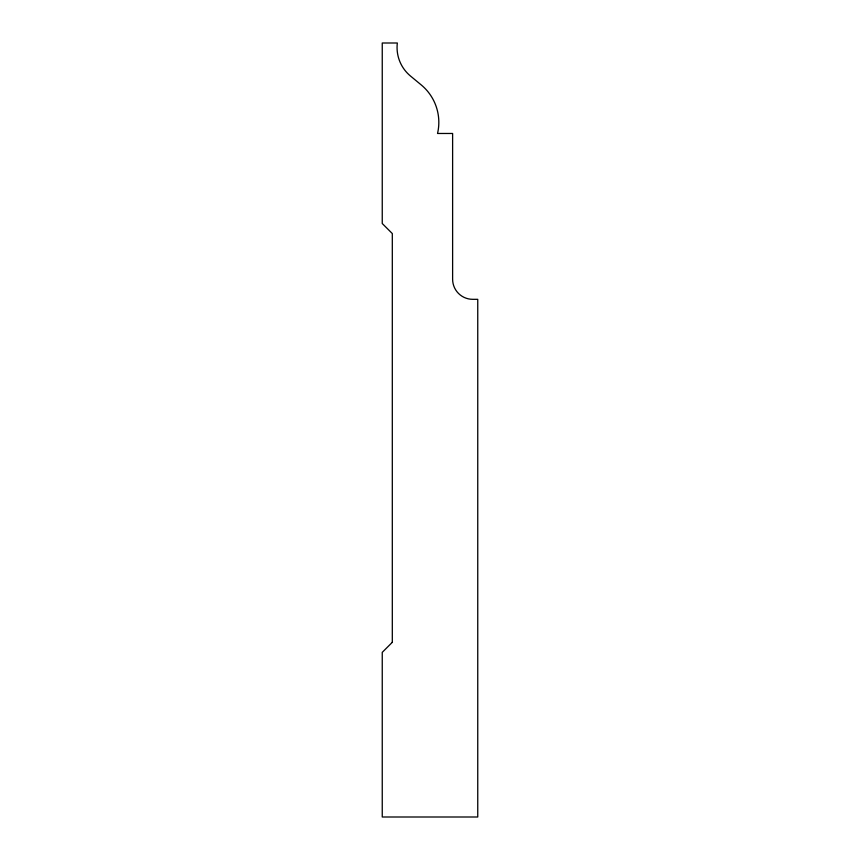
<?xml version="1.0" encoding="UTF-8"?>
<svg xmlns="http://www.w3.org/2000/svg" width="860" height="860" viewBox="0 0 860 860"><rect width="100%" height="100%" fill="white"/><g stroke="black" fill="none" stroke-linecap="round" stroke-linejoin="round"><path stroke-width="1.29" d="M392.31 642.302L382.248 652.353L382.248 817L477.752 817L477.752 299.323L472.721 299.323A20.102 20.102 0 0 1 452.618 279.221L452.618 133.472L437.536 133.472A48.622 48.622 0 0 0 421.185 84.882L410.5 76.045A37.044 37.044 0 0 1 397.331 43L382.248 43L382.248 223.514L392.31 233.565L392.31 642.302"/></g></svg>
